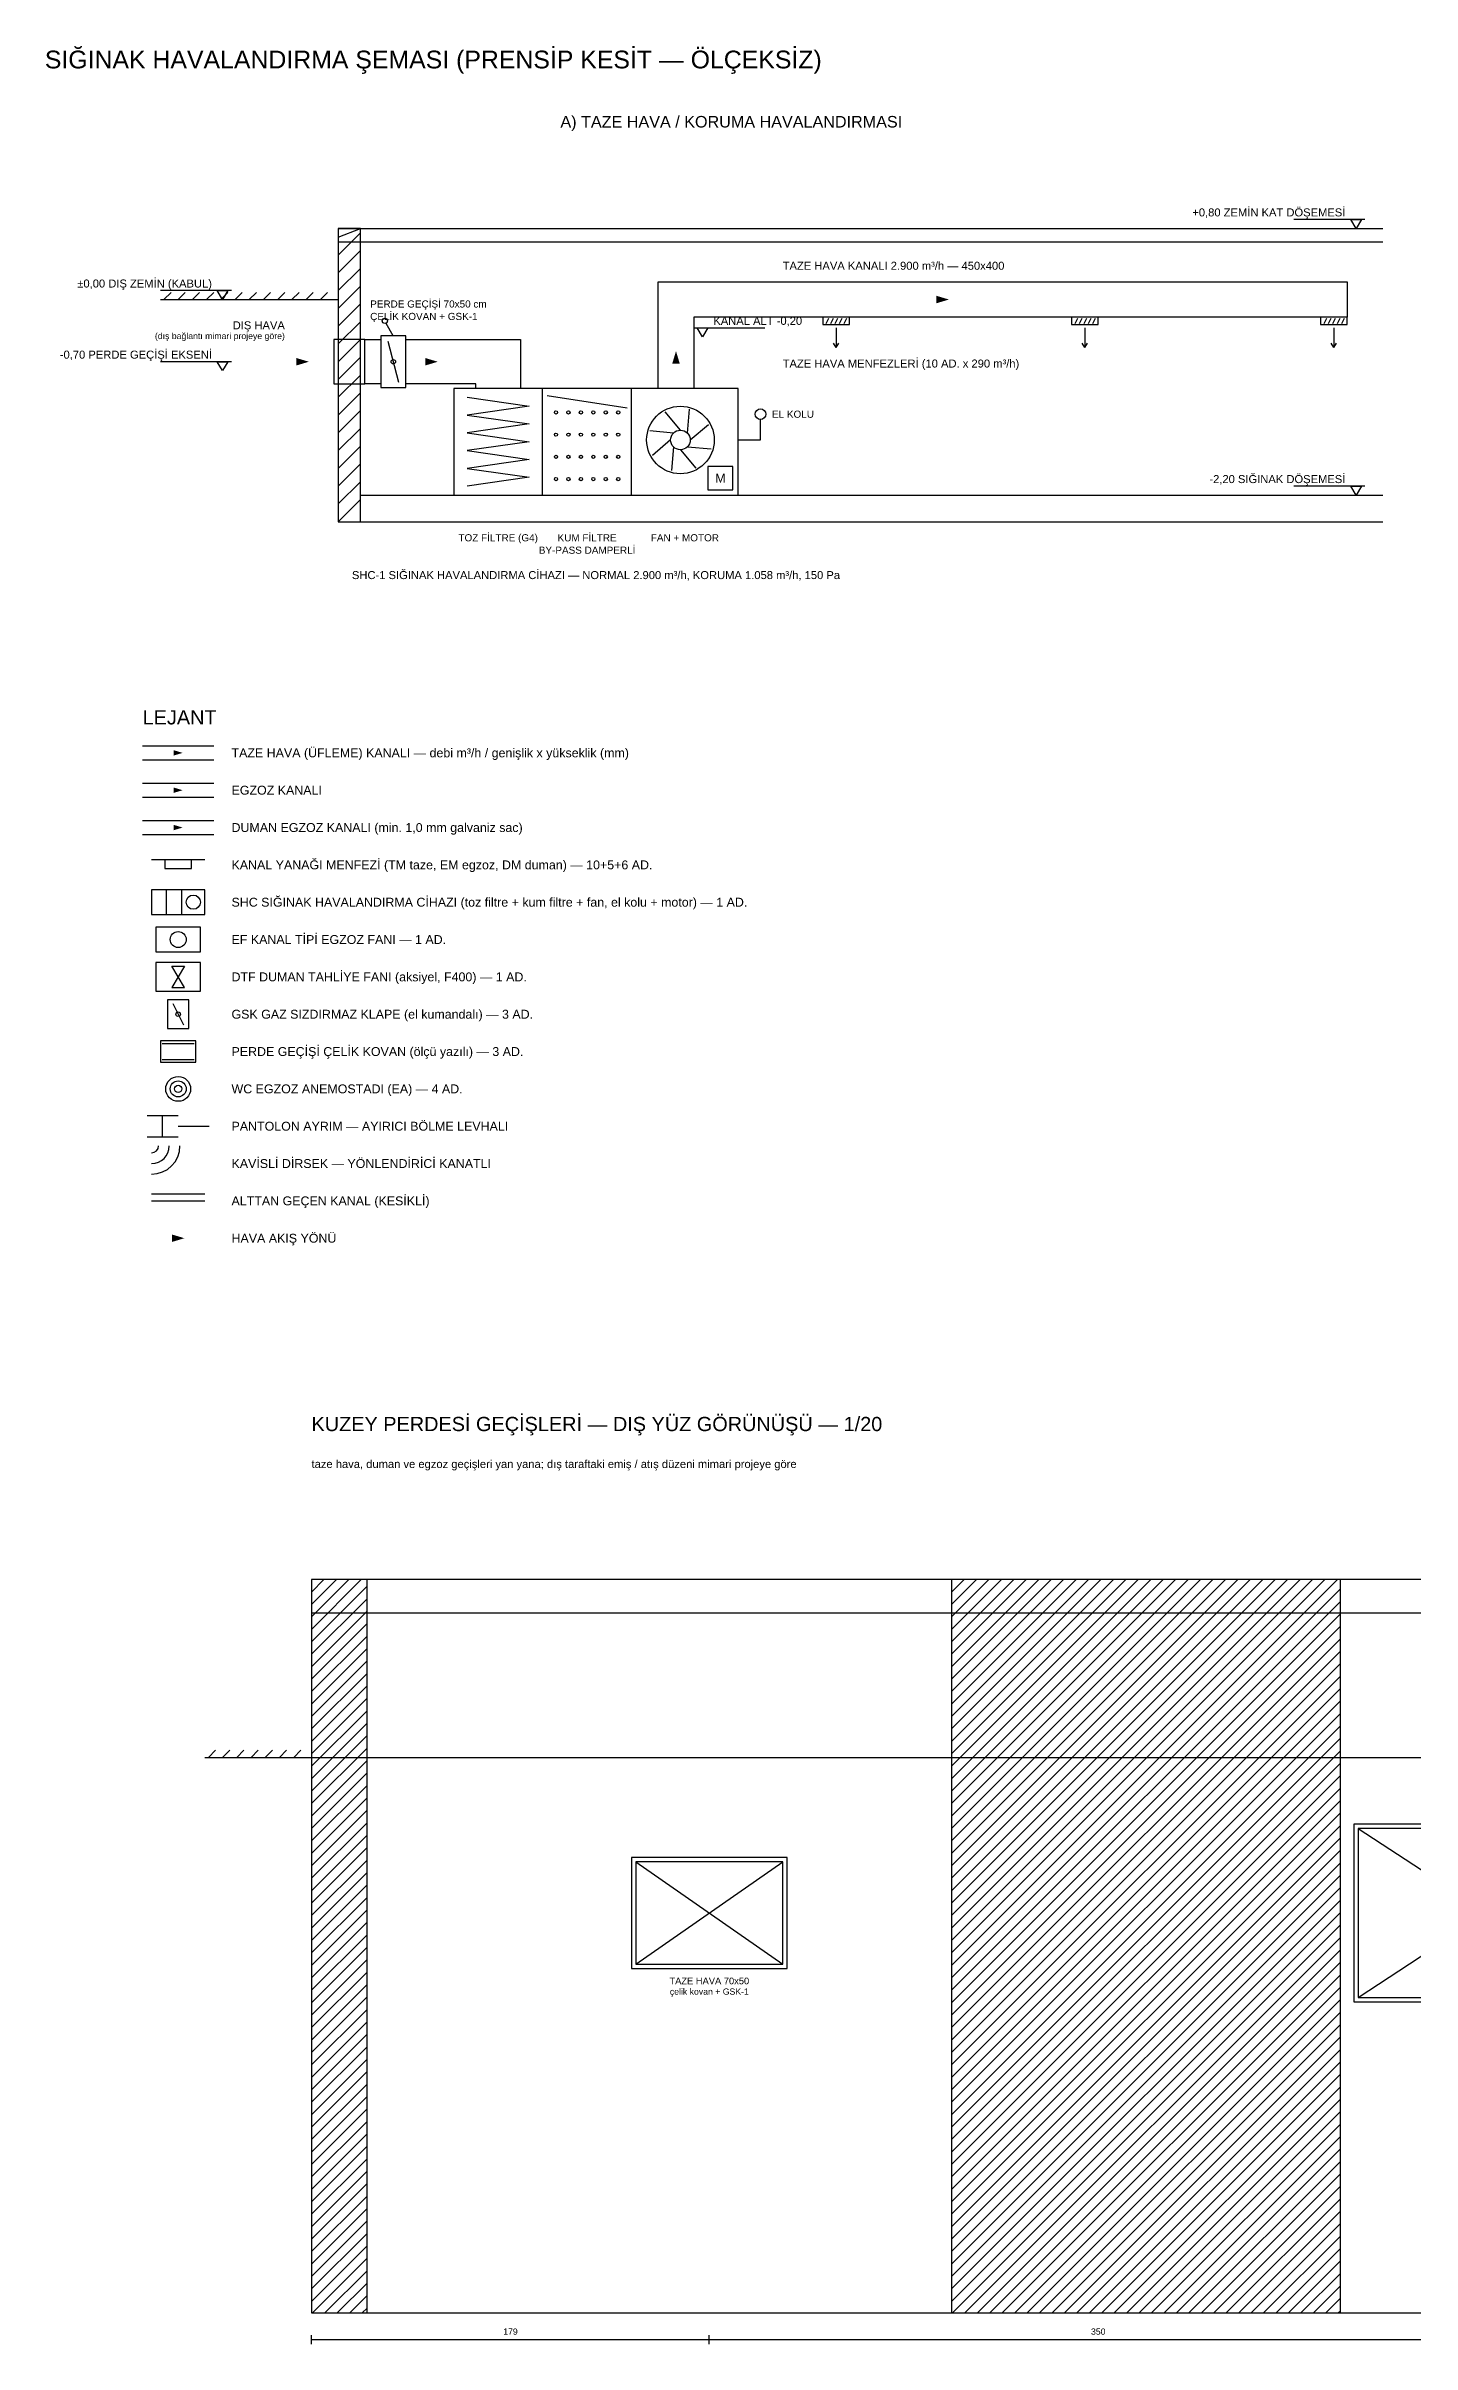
# Model space of a CAD drawing. Header units: centimetres. Extents: x 16951 to 24726, y -35407 to -32234.
# Drawn here: x 16951 to 18488, y -35010 to -32425 of the extents above; entities that cross this region are included whole.
import ezdxf
from ezdxf.enums import TextEntityAlignment as Align

# ---------------------------------------------------------------- set-up
doc = ezdxf.new("R2010")
doc.units = ezdxf.units.CM
doc.linetypes.add('DASHED', pattern=[1.524, 1.27, -0.254])
for name, color, linetype in [('ROTAS-HAV-BACA', 8, 'Continuous'), ('ROTAS-HAV-BASLIK', 7, 'Continuous'), ('ROTAS-HAV-CIHAZ', 6, 'Continuous'), ('ROTAS-HAV-DUMAN', 1, 'Continuous'), ('ROTAS-HAV-DUMAN-GIZLI', 1, 'DASHED'), ('ROTAS-HAV-EGZOZ', 4, 'Continuous'), ('ROTAS-HAV-GECIS', 2, 'Continuous'), ('ROTAS-HAV-KOT', 7, 'Continuous'), ('ROTAS-HAV-LEJANT', 7, 'Continuous'), ('ROTAS-HAV-MENFEZ', 7, 'Continuous'), ('ROTAS-HAV-OK', 7, 'Continuous'), ('ROTAS-HAV-SEMA', 7, 'Continuous'), ('ROTAS-HAV-TAZE-HAVA', 3, 'Continuous')]:
    doc.layers.add(name, color=color, linetype=linetype)
doc.styles.add('ROTAS', font='arial.ttf')

msp = doc.modelspace()

# ---------------------------------------------------------------- linework, layer by layer
at = {"layer": 'ROTAS-HAV-CIHAZ'}
for p, q in [((17342, -32751), (17334, -32737)), ((17336, -32757), (17348, -32803)), ((17510, -32930), (17510, -32810)), ((17515, -32818), (17605, -32832)), ((17610, -32930), (17610, -32810)), ((17657.2, -32860.2), (17630.5, -32857.9)), ((17665, -32857), (17647.7, -32836.4)), ((17672.8, -32860.2), (17675.1, -32833.5)), ((17676, -32868), (17696.6, -32850.7)), ((17654, -32868), (17633.4, -32885.3)), ((17657.2, -32875.8), (17654.9, -32902.5)), ((17665, -32879), (17682.3, -32899.6)), ((17672.8, -32875.8), (17699.5, -32878.1)), ((17087, -33402), (17087, -33374)), ((17104, -33402), (17104, -33374)), ((17094, -33502), (17106, -33526))]:
    msp.add_line(p, q, dxfattribs=at)
for points in [[(17328, -32809), (17356, -32809), (17356, -32751), (17328, -32751)], [(17410, -32930), (17730, -32930), (17730, -32810), (17410, -32810)], [(17696, -32924), (17724, -32924), (17724, -32898), (17696, -32898)], [(17070, -33402), (17130, -33402), (17130, -33374), (17070, -33374)], [(17075, -33444), (17125, -33444), (17125, -33416), (17075, -33416)], [(17075, -33488), (17125, -33488), (17125, -33456), (17075, -33456)], [(17100, -33472), (17093, -33460), (17107, -33460)], [(17100, -33472), (17093, -33484), (17107, -33484)], [(17088, -33530), (17112, -33530), (17112, -33498), (17088, -33498)]]:
    msp.add_lwpolyline(points, close=True, dxfattribs=at)
for points in [[(17425, -32820), (17495, -32830), (17425, -32840), (17495, -32850), (17425, -32860), (17495, -32870), (17425, -32880), (17495, -32890), (17425, -32900), (17495, -32910), (17425, -32920)], [(17730, -32868), (17755, -32868), (17755, -32845)]]:
    msp.add_lwpolyline(points, dxfattribs=at)
for centre, radius in [((17332.5, -32734), 3), ((17342, -32780), 2.5), ((17665, -32868), 38), ((17525, -32837), 1.8), ((17539, -32837), 1.8), ((17553, -32837), 1.8), ((17567, -32837), 1.8), ((17581, -32837), 1.8), ((17595, -32837), 1.8), ((17665, -32868), 11), ((17755, -32839), 6), ((17525, -32862), 1.8), ((17539, -32862), 1.8), ((17553, -32862), 1.8), ((17567, -32862), 1.8), ((17581, -32862), 1.8), ((17595, -32862), 1.8), ((17525, -32887), 1.8), ((17525, -32912), 1.8), ((17539, -32887), 1.8), ((17539, -32912), 1.8), ((17553, -32887), 1.8), ((17553, -32912), 1.8), ((17567, -32887), 1.8), ((17567, -32912), 1.8), ((17581, -32887), 1.8), ((17581, -32912), 1.8), ((17595, -32887), 1.8), ((17595, -32912), 1.8), ((17117, -33388), 8), ((17100, -33430), 9), ((17100, -33514), 2.5)]:
    msp.add_circle(centre, radius, dxfattribs=at)
at = {"layer": 'ROTAS-HAV-DUMAN'}
for p, q in [((17060, -33296), (17140, -33296)), ((17060, -33312), (17140, -33312))]:
    msp.add_line(p, q, dxfattribs=at)
at = {"layer": 'ROTAS-HAV-DUMAN-GIZLI'}
for p, q in [((17070, -33716), (17130, -33716)), ((17070, -33724), (17130, -33724))]:
    msp.add_line(p, q, dxfattribs=at)
at = {"layer": 'ROTAS-HAV-EGZOZ'}
for p, q in [((17060, -33254), (17140, -33254)), ((17060, -33270), (17140, -33270))]:
    msp.add_line(p, q, dxfattribs=at)
at = {"layer": 'ROTAS-HAV-GECIS'}
for p, q in [((17082, -33547), (17118, -33547)), ((17082, -33565), (17118, -33565)), ((18427.5, -34620), (18717.5, -34430)), ((18427.5, -34430), (18717.5, -34620)), ((17615, -34582.5), (17780, -34467.5)), ((17615, -34467.5), (17780, -34582.5))]:
    msp.add_line(p, q, dxfattribs=at)
for points in [[(17275, -32805), (17310, -32805), (17310, -32755), (17275, -32755)], [(17080, -33568), (17120, -33568), (17120, -33544), (17080, -33544)], [(18422.5, -34625), (18722.5, -34625), (18722.5, -34425), (18422.5, -34425)], [(18427.5, -34620), (18717.5, -34620), (18717.5, -34430), (18427.5, -34430)], [(17610, -34587.5), (17785, -34587.5), (17785, -34462.5), (17610, -34462.5)], [(17615, -34582.5), (17780, -34582.5), (17780, -34467.5), (17615, -34467.5)]]:
    msp.add_lwpolyline(points, close=True, dxfattribs=at)
at = {"layer": 'ROTAS-HAV-KOT'}
for p, q in [((18435, -32620), (18355, -32620)), ((17160, -32700), (17080, -32700)), ((17680, -32742), (17760, -32742)), ((17160, -32780), (17080, -32780)), ((18435, -32920), (18355, -32920))]:
    msp.add_line(p, q, dxfattribs=at)
for points in [[(18425, -32630), (18419, -32620), (18431, -32620)], [(17150, -32710), (17144, -32700), (17156, -32700)], [(17690, -32752), (17684, -32742), (17696, -32742)], [(17150, -32790), (17144, -32780), (17156, -32780)], [(18425, -32930), (18419, -32920), (18431, -32920)]]:
    msp.add_lwpolyline(points, close=True, dxfattribs=at)
at = {"layer": 'ROTAS-HAV-MENFEZ'}
for p, q in [((17829, -32737), (17832, -32731)), ((17834, -32737), (17837, -32731)), ((17839, -32737), (17842, -32731)), ((17840, -32742), (17840, -32764)), ((17844, -32737), (17847, -32731)), ((17849, -32737), (17852, -32731)), ((18109, -32737), (18112, -32731)), ((18114, -32737), (18117, -32731)), ((18119, -32737), (18122, -32731)), ((18120, -32742), (18120, -32764)), ((18124, -32737), (18127, -32731)), ((18129, -32737), (18132, -32731)), ((18389, -32737), (18392, -32731)), ((18394, -32737), (18397, -32731)), ((18399, -32737), (18402, -32731)), ((18400, -32742), (18400, -32764)), ((18404, -32737), (18407, -32731)), ((18409, -32737), (18412, -32731)), ((17840, -32764), (17837, -32759)), ((17840, -32764), (17843, -32759)), ((18120, -32764), (18117, -32759)), ((18120, -32764), (18123, -32759)), ((18400, -32764), (18397, -32759)), ((18400, -32764), (18403, -32759))]:
    msp.add_line(p, q, dxfattribs=at)
for points in [[(17825, -32738), (17855, -32738), (17855, -32730), (17825, -32730)], [(18105, -32738), (18135, -32738), (18135, -32730), (18105, -32730)], [(18385, -32738), (18415, -32738), (18415, -32730), (18385, -32730)]]:
    msp.add_lwpolyline(points, close=True, dxfattribs=at)
msp.add_lwpolyline([(17085, -33340), (17085, -33350), (17115, -33350), (17115, -33340)], dxfattribs=at)
for radius in [14, 9, 4]:
    msp.add_circle((17100, -33598), radius, dxfattribs=at)
at = {"layer": 'ROTAS-HAV-OK'}
for points in [[(17967, -32710), (17953, -32705.8), (17953, -32714.2)], [(17247, -32780), (17233, -32775.8), (17233, -32784.2)], [(17392, -32780), (17378, -32775.8), (17378, -32784.2)], [(17660, -32768), (17655.8, -32782), (17664.2, -32782)], [(17105, -33220), (17095, -33217), (17095, -33223)], [(17105, -33262), (17095, -33259), (17095, -33265)], [(17105, -33304), (17095, -33301), (17095, -33307)], [(17107, -33766), (17093, -33761.8), (17093, -33770.2)]]:
    msp.add_solid(points, dxfattribs=at)
at = {"layer": 'ROTAS-HAV-SEMA'}
for p, q in [((17280, -32640), (17305, -32630)), ((17280, -32630), (18455, -32630)), ((17280, -32660), (17305, -32635)), ((17280, -32645), (18455, -32645)), ((17280, -32680), (17305, -32655)), ((17280, -32700), (17305, -32675)), ((17084, -32710), (17092, -32702)), ((17100, -32710), (17108, -32702)), ((17116, -32710), (17124, -32702)), ((17132, -32710), (17140, -32702)), ((17148, -32710), (17156, -32702)), ((17164, -32710), (17172, -32702)), ((17180, -32710), (17188, -32702)), ((17196, -32710), (17204, -32702)), ((17212, -32710), (17220, -32702)), ((17228, -32710), (17236, -32702)), ((17244, -32710), (17252, -32702)), ((17260, -32710), (17268, -32702)), ((17280, -32720), (17305, -32695)), ((17080, -32710), (17280, -32710)), ((17280, -32740), (17305, -32715)), ((17280, -32760), (17305, -32735)), ((17280, -32780), (17305, -32755)), ((17280, -32800), (17305, -32775)), ((17280, -32820), (17305, -32795)), ((17280, -32840), (17305, -32815)), ((17280, -32860), (17305, -32835)), ((17280, -32880), (17305, -32855)), ((17280, -32900), (17305, -32875)), ((17280, -32920), (17305, -32895)), ((17280, -32940), (17305, -32915)), ((17280, -32960), (17305, -32935)), ((17305, -32930), (18455, -32930)), ((17305, -32960), (18455, -32960)), ((17250, -34164), (17264, -34150)), ((17250, -34178), (17278, -34150)), ((17250, -34192), (17292, -34150)), ((17250, -34206), (17306, -34150)), ((17970, -34164), (17984, -34150)), ((17970, -34178), (17998, -34150)), ((17970, -34192), (18012, -34150)), ((17970, -34206), (18026, -34150)), ((17970, -34220), (18040, -34150)), ((17970, -34234), (18054, -34150)), ((17970, -34248), (18068, -34150)), ((17970, -34262), (18082, -34150)), ((17970, -34276), (18096, -34150)), ((17970, -34290), (18110, -34150)), ((17970, -34304), (18124, -34150)), ((17970, -34318), (18138, -34150)), ((17970, -34332), (18152, -34150)), ((17970, -34346), (18166, -34150)), ((17970, -34360), (18180, -34150)), ((17970, -34374), (18194, -34150)), ((17970, -34388), (18208, -34150)), ((17970, -34402), (18222, -34150)), ((17970, -34416), (18236, -34150)), ((17970, -34430), (18250, -34150)), ((17970, -34444), (18264, -34150)), ((17970, -34458), (18278, -34150)), ((17970, -34472), (18292, -34150)), ((17970, -34486), (18306, -34150)), ((17970, -34500), (18320, -34150)), ((17970, -34514), (18334, -34150)), ((17970, -34528), (18348, -34150)), ((17970, -34542), (18362, -34150)), ((17970, -34556), (18376, -34150)), ((17970, -34570), (18390, -34150)), ((17970, -34584), (18404, -34150)), ((17250, -34220), (17312.5, -34157.5)), ((17250, -34234), (17312.5, -34171.5)), ((17970, -34598), (18407.5, -34160.5)), ((17970, -34612), (18407.5, -34174.5)), ((17250, -34248), (17312.5, -34185.5)), ((17250, -34187.5), (19125, -34187.5)), ((17250, -34262), (17312.5, -34199.5)), ((17970, -34626), (18407.5, -34188.5)), ((17970, -34640), (18407.5, -34202.5)), ((17250, -34276), (17312.5, -34213.5)), ((17250, -34290), (17312.5, -34227.5)), ((17970, -34654), (18407.5, -34216.5)), ((17250, -34304), (17312.5, -34241.5)), ((17970, -34668), (18407.5, -34230.5)), ((17970, -34682), (18407.5, -34244.5)), ((17250, -34318), (17312.5, -34255.5)), ((17250, -34332), (17312.5, -34269.5)), ((17970, -34696), (18407.5, -34258.5)), ((17970, -34710), (18407.5, -34272.5)), ((17250, -34346), (17312.5, -34283.5)), ((17250, -34360), (17312.5, -34297.5)), ((17970, -34724), (18407.5, -34286.5)), ((17970, -34738), (18407.5, -34300.5)), ((17250, -34374), (17312.5, -34311.5)), ((17250, -34388), (17312.5, -34325.5)), ((17970, -34752), (18407.5, -34314.5)), ((17970, -34766), (18407.5, -34328.5)), ((17130, -34350), (19245, -34350)), ((17130, -34350), (17250, -34350)), ((17134, -34350), (17142, -34342)), ((17150, -34350), (17158, -34342)), ((17166, -34350), (17174, -34342)), ((17182, -34350), (17190, -34342)), ((17198, -34350), (17206, -34342)), ((17214, -34350), (17222, -34342)), ((17230, -34350), (17238, -34342)), ((17250, -34402), (17312.5, -34339.5)), ((17250, -34416), (17312.5, -34353.5)), ((17970, -34780), (18407.5, -34342.5)), ((17970, -34794), (18407.5, -34356.5)), ((17250, -34430), (17312.5, -34367.5)), ((17250, -34444), (17312.5, -34381.5)), ((17970, -34808), (18407.5, -34370.5)), ((17250, -34458), (17312.5, -34395.5)), ((17250, -34472), (17312.5, -34409.5)), ((17970, -34822), (18407.5, -34384.5)), ((17970, -34836), (18407.5, -34398.5)), ((17250, -34486), (17312.5, -34423.5)), ((17970, -34850), (18407.5, -34412.5)), ((17970, -34864), (18407.5, -34426.5)), ((17250, -34500), (17312.5, -34437.5)), ((17250, -34514), (17312.5, -34451.5)), ((17970, -34878), (18407.5, -34440.5)), ((17970, -34892), (18407.5, -34454.5)), ((17250, -34528), (17312.5, -34465.5)), ((17250, -34542), (17312.5, -34479.5)), ((17970, -34906), (18407.5, -34468.5)), ((17970, -34920), (18407.5, -34482.5)), ((17250, -34556), (17312.5, -34493.5)), ((17250, -34570), (17312.5, -34507.5)), ((17970, -34934), (18407.5, -34496.5)), ((17970, -34948), (18407.5, -34510.5)), ((17250, -34584), (17312.5, -34521.5)), ((17250, -34598), (17312.5, -34535.5)), ((17970, -34962), (18407.5, -34524.5)), ((17971, -34975), (18407.5, -34538.5)), ((17250, -34612), (17312.5, -34549.5)), ((17250, -34626), (17312.5, -34563.5)), ((17985, -34975), (18407.5, -34552.5)), ((17250, -34640), (17312.5, -34577.5)), ((17999, -34975), (18407.5, -34566.5)), ((18013, -34975), (18407.5, -34580.5)), ((17250, -34654), (17312.5, -34591.5)), ((17250, -34668), (17312.5, -34605.5)), ((18027, -34975), (18407.5, -34594.5)), ((18041, -34975), (18407.5, -34608.5)), ((17250, -34682), (17312.5, -34619.5)), ((17250, -34696), (17312.5, -34633.5)), ((18055, -34975), (18407.5, -34622.5)), ((18069, -34975), (18407.5, -34636.5)), ((17250, -34710), (17312.5, -34647.5)), ((17250, -34724), (17312.5, -34661.5)), ((18083, -34975), (18407.5, -34650.5)), ((18097, -34975), (18407.5, -34664.5)), ((17250, -34738), (17312.5, -34675.5)), ((17250, -34752), (17312.5, -34689.5)), ((18111, -34975), (18407.5, -34678.5)), ((18125, -34975), (18407.5, -34692.5)), ((17250, -34766), (17312.5, -34703.5)), ((17250, -34780), (17312.5, -34717.5)), ((18139, -34975), (18407.5, -34706.5)), ((17250, -34794), (17312.5, -34731.5)), ((17250, -34808), (17312.5, -34745.5)), ((18153, -34975), (18407.5, -34720.5)), ((18167, -34975), (18407.5, -34734.5)), ((17250, -34822), (17312.5, -34759.5)), ((18181, -34975), (18407.5, -34748.5)), ((18195, -34975), (18407.5, -34762.5)), ((17250, -34836), (17312.5, -34773.5)), ((17250, -34850), (17312.5, -34787.5)), ((18209, -34975), (18407.5, -34776.5)), ((18223, -34975), (18407.5, -34790.5)), ((17250, -34864), (17312.5, -34801.5)), ((17250, -34878), (17312.5, -34815.5)), ((18237, -34975), (18407.5, -34804.5)), ((18251, -34975), (18407.5, -34818.5)), ((17250, -34892), (17312.5, -34829.5)), ((17250, -34906), (17312.5, -34843.5)), ((18265, -34975), (18407.5, -34832.5)), ((18279, -34975), (18407.5, -34846.5)), ((17250, -34920), (17312.5, -34857.5)), ((17250, -34934), (17312.5, -34871.5)), ((18293, -34975), (18407.5, -34860.5)), ((18307, -34975), (18407.5, -34874.5)), ((17250, -34948), (17312.5, -34885.5)), ((17250, -34962), (17312.5, -34899.5)), ((18321, -34975), (18407.5, -34888.5)), ((17251, -34975), (17312.5, -34913.5)), ((18335, -34975), (18407.5, -34902.5)), ((18349, -34975), (18407.5, -34916.5)), ((17265, -34975), (17312.5, -34927.5)), ((17279, -34975), (17312.5, -34941.5)), ((18363, -34975), (18407.5, -34930.5)), ((18377, -34975), (18407.5, -34944.5)), ((17293, -34975), (17312.5, -34955.5)), ((17307, -34975), (17312.5, -34969.5)), ((18391, -34975), (18407.5, -34958.5)), ((18405, -34975), (18407.5, -34972.5)), ((17250, -35010), (17250, -35000)), ((17697.5, -35010), (17697.5, -35000)), ((17250, -35005), (17697.5, -35005)), ((17697.5, -35005), (18572.5, -35005))]:
    msp.add_line(p, q, dxfattribs=at)
for points in [[(17280, -32960), (17305, -32960), (17305, -32630), (17280, -32630)], [(17250, -34975), (19125, -34975), (19125, -34150), (17250, -34150)], [(17250, -34975), (17312.5, -34975), (17312.5, -34150), (17250, -34150)], [(17970, -34975), (18407.5, -34975), (18407.5, -34150), (17970, -34150)]]:
    msp.add_lwpolyline(points, close=True, dxfattribs=at)
at = {"layer": 'ROTAS-HAV-TAZE-HAVA'}
for p, q in [((17060, -33212), (17140, -33212)), ((17060, -33228), (17140, -33228)), ((17070, -33340), (17130, -33340)), ((17065, -33628), (17100, -33628)), ((17082, -33628), (17082, -33652)), ((17065, -33652), (17100, -33652)), ((17100, -33640), (17135, -33640))]:
    msp.add_line(p, q, dxfattribs=at)
for points in [[(17640, -32690), (18415, -32690), (18415, -32730), (17680, -32730), (17680, -32810), (17640, -32810), (17640, -32690)], [(17310, -32755), (17328, -32755)], [(17356, -32755), (17485, -32755)], [(17485, -32755), (17485, -32810)], [(17328, -32805), (17310, -32805)], [(17435, -32810), (17435, -32805), (17356, -32805)]]:
    msp.add_lwpolyline(points, dxfattribs=at)
for radius in [20, 32, 8]:
    msp.add_arc((17070, -33662), radius, 270, 360, dxfattribs=at)

# ---------------------------------------------------------------- texts
at = {"layer": 'ROTAS-HAV-BACA', "style": 'ROTAS'}
for s, height, p in [('(dış bağlantı mimari projeye göre)', 7, (17220, -32751)), ('DIŞ HAVA', 9, (17220, -32739))]:
    msp.add_text(s, height=height, dxfattribs=at).set_placement(p, align=Align.MIDDLE_RIGHT)
at = {"layer": 'ROTAS-HAV-BASLIK', "style": 'ROTAS'}
for s, height, p in [('SIĞINAK HAVALANDIRMA ŞEMASI (PRENSİP KESİT — ÖLÇEKSİZ)', 20, (16950, -32440)), ('A) TAZE HAVA / KORUMA HAVALANDIRMASI', 13, (17530, -32510)), ('LEJANT', 16, (17060, -33180)), ('KUZEY PERDESİ GEÇİŞLERİ — DIŞ YÜZ GÖRÜNÜŞÜ — 1/20', 16, (17250, -33975))]:
    msp.add_text(s, height=height, dxfattribs=at).set_placement(p, align=Align.MIDDLE_LEFT)
at = {"layer": 'ROTAS-HAV-CIHAZ', "style": 'ROTAS'}
msp.add_text('EL KOLU', height=8, dxfattribs=at).set_placement((17768, -32839), align=Align.MIDDLE_LEFT)
for s, height, p in [('M', 10, (17710, -32911)), ('TOZ FİLTRE (G4)', 8, (17460, -32978)), ('BY-PASS DAMPERLİ', 8, (17560, -32992)), ('KUM FİLTRE', 8, (17560, -32978)), ('FAN + MOTOR', 8, (17670, -32978)), ('SHC-1 SIĞINAK HAVALANDIRMA CİHAZI — NORMAL 2.900 m³/h, KORUMA 1.058 m³/h, 150 Pa', 9, (17570, -33020))]:
    msp.add_text(s, height=height, dxfattribs=at).set_placement(p, align=Align.MIDDLE_CENTER)
at = {"layer": 'ROTAS-HAV-GECIS', "style": 'ROTAS'}
for s, p in [('ÇELİK KOVAN + GSK-1', (17316, -32729)), ('PERDE GEÇİŞİ 70x50 cm', (17316, -32715))]:
    msp.add_text(s, height=8, dxfattribs=at).set_placement(p, align=Align.MIDDLE_LEFT)
for s, height, p in [('TAZE HAVA 70x50', 7.5, (17697.5, -34601.5)), ('çelik kovan + GSK-1', 7, (17697.5, -34613.5))]:
    msp.add_text(s, height=height, dxfattribs=at).set_placement(p, align=Align.MIDDLE_CENTER)
at = {"layer": 'ROTAS-HAV-KOT', "style": 'ROTAS'}
for s, p in [('+0,80 ZEMİN KAT DÖŞEMESİ', (18413, -32612)), ('±0,00 DIŞ ZEMİN (KABUL)', (17138, -32692)), ('-0,70 PERDE GEÇİŞİ EKSENİ', (17138, -32772)), ('-2,20 SIĞINAK DÖŞEMESİ', (18413, -32912))]:
    msp.add_text(s, height=9, dxfattribs=at).set_placement(p, align=Align.MIDDLE_RIGHT)
msp.add_text('KANAL ALT -0,20', height=9, dxfattribs=at).set_placement((17702, -32734), align=Align.MIDDLE_LEFT)
at = {"layer": 'ROTAS-HAV-LEJANT', "style": 'ROTAS'}
for s, p in [('TAZE HAVA (ÜFLEME) KANALI — debi m³/h / genişlik x yükseklik (mm)', (17160, -33220)), ('EGZOZ KANALI', (17160, -33262)), ('DUMAN EGZOZ KANALI (min. 1,0 mm galvaniz sac)', (17160, -33304)), ('KANAL YANAĞI MENFEZİ (TM taze, EM egzoz, DM duman) — 10+5+6 AD.', (17160, -33346)), ('SHC SIĞINAK HAVALANDIRMA CİHAZI (toz filtre + kum filtre + fan, el kolu + motor) — 1 AD.', (17160, -33388)), ('EF KANAL TİPİ EGZOZ FANI — 1 AD.', (17160, -33430)), ('DTF DUMAN TAHLİYE FANI (aksiyel, F400) — 1 AD.', (17160, -33472)), ('GSK GAZ SIZDIRMAZ KLAPE (el kumandalı) — 3 AD.', (17160, -33514)), ('PERDE GEÇİŞİ ÇELİK KOVAN (ölçü yazılı) — 3 AD.', (17160, -33556)), ('WC EGZOZ ANEMOSTADI (EA) — 4 AD.', (17160, -33598)), ('PANTOLON AYRIM — AYIRICI BÖLME LEVHALI', (17160, -33640)), ('KAVİSLİ DİRSEK — YÖNLENDİRİCİ KANATLI', (17160, -33682)), ('ALTTAN GEÇEN KANAL (KESİKLİ)', (17160, -33724)), ('HAVA AKIŞ YÖNÜ', (17160, -33766))]:
    msp.add_text(s, height=10, dxfattribs=at).set_placement(p, align=Align.MIDDLE_LEFT)
at = {"layer": 'ROTAS-HAV-MENFEZ', "style": 'ROTAS'}
msp.add_text('TAZE HAVA MENFEZLERİ (10 AD. x 290 m³/h)', height=9, dxfattribs=at).set_placement((17780, -32782), align=Align.MIDDLE_LEFT)
at = {"layer": 'ROTAS-HAV-SEMA', "style": 'ROTAS'}
msp.add_text('taze hava, duman ve egzoz geçişleri yan yana; dış taraftaki emiş / atış düzeni mimari projeye göre', height=9, dxfattribs=at).set_placement((17250, -34020), align=Align.MIDDLE_LEFT)
for s, p in [('179', (17473.8, -34996)), ('350', (18135, -34996))]:
    msp.add_text(s, height=7, dxfattribs=at).set_placement(p, align=Align.MIDDLE_CENTER)
at = {"layer": 'ROTAS-HAV-TAZE-HAVA', "style": 'ROTAS'}
msp.add_text('TAZE HAVA KANALI 2.900 m³/h — 450x400', height=9, dxfattribs=at).set_placement((17780, -32672), align=Align.MIDDLE_LEFT)

doc.saveas('drawing.dxf')
